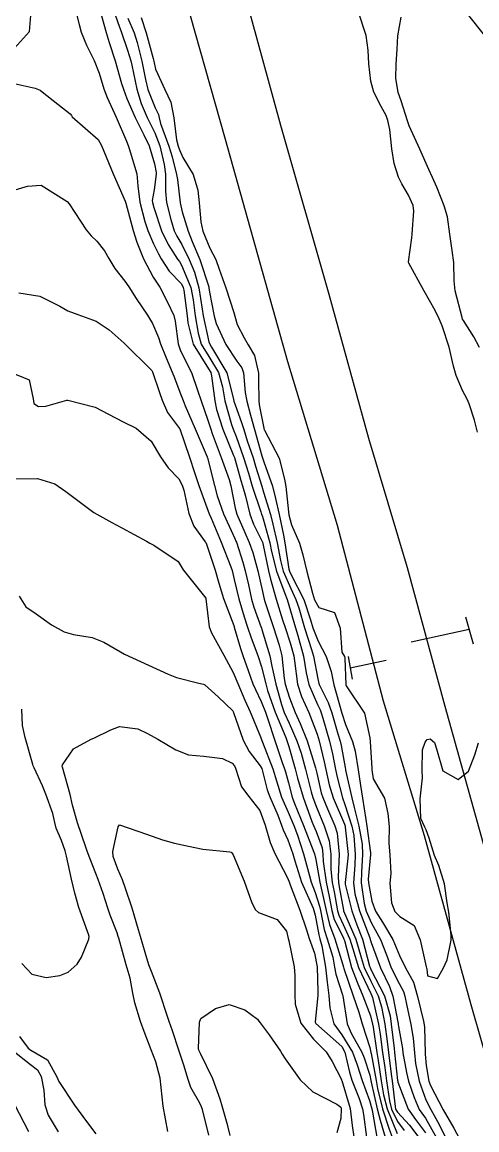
# Model space of a CAD drawing. Header units: metres. Extents: x 298520 to 308411, y 7433745 to 7450750.
# Drawn here: x 298915.9 to 298948.1, y 7449968.8 to 7450047.3 of the extents above; entities that cross this region are included whole.
import ezdxf

# ---------------------------------------------------------------- set-up
doc = ezdxf.new("R2010")
doc.units = ezdxf.units.M
doc.header["$LTSCALE"] = 10
for name, color, linetype in [('Curvas de Nivel 1m', 11, 'Continuous'), ('Curvas de Nivel 5m', 15, 'Continuous'), ('Linha Férrea', 251, 'TRACKS'), ('Pórtico', 62, 'Continuous')]:
    doc.layers.add(name, color=color, linetype=linetype)
doc.linetypes.add('TRACKS', pattern='A,0.15,[130,ltypeshp.shx,S=0.25,R=0,X=0,Y=0],0.15', length=0.3)

msp = doc.modelspace()

# ---------------------------------------------------------------- linework, layer by layer
at = {"layer": 'Curvas de Nivel 1m', "flags": 128}
for points, elevation in [([(298921.439, 7450048.121), (298921.898, 7450046.525), (298922.117, 7450045.822), (298922.523, 7450044.519), (298922.975, 7450042.918), (298923.111, 7450042.513), (298923.366, 7450041.845), (298923.938, 7450040.504), (298924.561, 7450039.271), (298924.929, 7450038.494), (298925.31, 7450037.228), (298925.432, 7450036.616), (298925.439, 7450036.488), (298925.292, 7450035.371), (298925.161, 7450034.615), (298925.17, 7450034.491), (298925.277, 7450034.119), (298925.814, 7450032.482), (298926.273, 7450031.505), (298926.953, 7450030.464), (298927.077, 7450030.308), (298927.229, 7450030.055), (298927.878, 7450028.453), (298928.054, 7450027.598), (298928.203, 7450026.45), (298928.399, 7450025.219), (298928.62, 7450024.445), (298929.15, 7450023.579), (298929.853, 7450022.433), (298930.126, 7450021.427), (298930.296, 7450020.428), (298930.771, 7450018.749), (298930.884, 7450018.422), (298931.085, 7450017.9), (298931.623, 7450016.412), (298931.958, 7450015.312), (298932.234, 7450014.402), (298932.841, 7450012.567), (298932.894, 7450012.392), (298932.927, 7450012.306), (298933.01, 7450012.084), (298933.478, 7450010.385), (298933.603, 7450009.768), (298933.94, 7450008.38), (298934.54, 7450006.783), (298934.695, 7450006.372), (298934.935, 7450005.568), (298935.293, 7450004.366), (298935.456, 7450003.823), (298935.853, 7450002.36), (298936.06, 7450001.184), (298936.248, 7450000.356), (298936.859, 7449998.934), (298937.051, 7449998.543), (298937.116, 7449998.346), (298937.234, 7449997.958), (298937.706, 7449996.337), (298937.92, 7449995.439), (298938.137, 7449994.33), (298938.251, 7449993.782), (298938.62, 7449992.322), (298938.776, 7449991.858), (298939.283, 7449990.315), (298939.414, 7449989.646), (298939.513, 7449988.312), (298939.483, 7449987.551), (298939.406, 7449986.313), (298939.483, 7449985.524), (298939.813, 7449984.309), (298940.549, 7449982.416), (298940.591, 7449982.301), (298940.66, 7449982.08), (298941.316, 7449980.293), (298941.936, 7449978.971), (298942.195, 7449978.284), (298942.556, 7449976.307), (298942.558, 7449976.28), (298942.581, 7449976.117), (298942.856, 7449974.566), (298942.903, 7449974.275), (298943.145, 7449972.867), (298943.293, 7449972.269), (298943.699, 7449971.089), (298944.055, 7449970.257), (298944.245, 7449969.989), (298944.507, 7449969.633), (298945.269, 7449968.242)], 739), ([(298922.277, 7450048.522), (298922.722, 7450047.225), (298922.982, 7450046.514), (298923.411, 7450045.276), (298923.64, 7450044.508), (298923.706, 7450044.2), (298924.072, 7450042.503), (298924.382, 7450041.481), (298924.792, 7450040.496), (298925.337, 7450039.414), (298925.695, 7450038.484), (298926.01, 7450037.18), (298926.1, 7450036.478), (298926.1, 7450035.286), (298926.16, 7450034.477), (298926.462, 7450033.275), (298926.716, 7450032.468), (298926.889, 7450032.105), (298927.243, 7450031.516), (298927.777, 7450030.455), (298928.135, 7450029.539), (298928.46, 7450028.448), (298928.697, 7450026.938), (298928.769, 7450026.444), (298929.165, 7450024.604), (298929.224, 7450024.439), (298929.352, 7450024.246), (298930.429, 7450022.427), (298930.892, 7450020.646), (298930.932, 7450020.422), (298931.108, 7450019.883), (298931.507, 7450018.823), (298931.631, 7450018.412), (298931.874, 7450017.615), (298932.294, 7450016.402), (298932.475, 7450015.816), (298932.901, 7450014.392), (298933.037, 7450013.971), (298933.523, 7450012.385), (298933.698, 7450011.691), (298933.998, 7450010.38), (298934.223, 7450009.136), (298934.413, 7450008.376), (298934.954, 7450007.141), (298935.324, 7450006.366), (298935.523, 7450005.778), (298935.924, 7450004.36), (298936.436, 7450002.818), (298936.567, 7450002.353), (298936.877, 7450000.755), (298936.947, 7450000.422), (298936.978, 7450000.348), (298937.598, 7449999.076), (298937.857, 7449998.335), (298938.296, 7449996.862), (298938.458, 7449996.325), (298938.525, 7449996.029), (298938.804, 7449994.459), (298938.829, 7449994.32), (298938.838, 7449994.284), (298939.285, 7449992.315), (298939.452, 7449991.634), (298939.788, 7449990.31), (298940.005, 7449989.043), (298940.04, 7449988.307), (298939.961, 7449987.061), (298939.952, 7449986.308), (298940.144, 7449984.85), (298940.295, 7449984.304), (298940.674, 7449983.458), (298941.312, 7449982.294), (298941.736, 7449981.2), (298942.065, 7449980.286), (298942.622, 7449979.172), (298942.941, 7449978.6), (298943.044, 7449978.274), (298943.161, 7449977.715), (298943.469, 7449976.267), (298943.614, 7449975.305), (298943.712, 7449974.263), (298943.797, 7449973.504), (298944.039, 7449972.258), (298944.523, 7449970.941), (298944.868, 7449970.246), (298945.341, 7449969.405), (298945.929, 7449968.236)], 738), ([(298948.182, 7450018.214), (298947.957, 7450019.073), (298947.581, 7450020.223), (298947.436, 7450020.545), (298947.122, 7450021.172), (298946.669, 7450022.235), (298946.477, 7450022.902), (298946.175, 7450024.24), (298945.674, 7450025.749), (298945.469, 7450026.247), (298945.189, 7450026.834), (298944.375, 7450028.258), (298943.322, 7450030.179), (298943.301, 7450030.269), (298943.533, 7450031.984), (298943.552, 7450032.267), (298943.681, 7450033.862), (298943.629, 7450034.267), (298943.29, 7450034.995), (298942.821, 7450035.8), (298942.583, 7450036.281), (298942.268, 7450037.241), (298942.111, 7450038.288), (298941.979, 7450039.654), (298941.84, 7450040.293), (298941.706, 7450040.644), (298941.363, 7450041.282), (298940.839, 7450042.305), (298940.63, 7450043.062), (298940.489, 7450044.309), (298940.443, 7450045.28), (298940.293, 7450046.311), (298939.736, 7450048.021)], 736), ([(298923.433, 7450047.529), (298923.874, 7450046.505), (298924.097, 7450045.823), (298924.421, 7450044.5), (298924.679, 7450043.201), (298924.85, 7450042.495), (298925.36, 7450041.19), (298925.59, 7450040.721), (298925.646, 7450040.486), (298925.746, 7450040.085), (298926.32, 7450038.475), (298926.557, 7450037.713), (298926.883, 7450036.466), (298926.944, 7450036.11), (298927.127, 7450034.462), (298927.273, 7450033.815), (298927.688, 7450032.456), (298927.985, 7450031.714), (298928.516, 7450030.447), (298929.153, 7450028.501), (298929.169, 7450028.44), (298929.208, 7450028.137), (298929.535, 7450026.436), (298929.69, 7450025.923), (298930.368, 7450024.428), (298931.145, 7450023.244), (298931.495, 7450022.772), (298931.61, 7450022.413), (298931.741, 7450021.033), (298931.842, 7450020.409), (298932.111, 7450019.413), (298932.39, 7450018.401), (298932.922, 7450016.535), (298932.969, 7450016.391), (298932.992, 7450016.321), (298933.06, 7450016.118), (298933.667, 7450014.384), (298933.888, 7450013.524), (298934.148, 7450012.379), (298934.448, 7450010.926), (298934.546, 7450010.374), (298934.832, 7450008.513), (298934.869, 7450008.371), (298934.97, 7450008.151), (298935.894, 7450006.36), (298936.361, 7450004.923), (298936.518, 7450004.354), (298936.909, 7450003.411), (298937.467, 7450002.341), (298937.816, 7450001.27), (298938.01, 7450000.333), (298938.197, 7449999.661), (298938.575, 7449998.324), (298938.841, 7449997.522), (298939.335, 7449996.315), (298939.508, 7449995.621), (298939.724, 7449994.311), (298939.901, 7449993.2), (298940.037, 7449992.307), (298940.269, 7449990.796), (298940.348, 7449990.304), (298940.598, 7449988.438), (298940.597, 7449988.301), (298940.444, 7449986.565), (298940.452, 7449986.303), (298940.69, 7449985.016), (298940.953, 7449984.297), (298941.453, 7449983.514), (298942.181, 7449982.285), (298942.646, 7449981.168), (298943.083, 7449980.273), (298943.635, 7449979.277), (298943.928, 7449978.26), (298944.344, 7449976.496), (298944.406, 7449976.253), (298944.421, 7449976.092), (298944.47, 7449974.251), (298944.474, 7449974.163), (298944.554, 7449973.363), (298944.721, 7449972.248), (298944.843, 7449971.942), (298945.75, 7449970.238), (298946.5, 7449968.92), (298946.881, 7449968.226)], 737), ([(298924.361, 7450047.573), (298924.72, 7450046.497), (298925.227, 7450044.669), (298925.266, 7450044.491), (298925.395, 7450043.931), (298926.043, 7450042.48), (298926.473, 7450041.582), (298926.693, 7450040.47), (298926.87, 7450038.927), (298926.991, 7450038.465), (298927.074, 7450038.217), (298927.315, 7450037.665), (298928.052, 7450036.453), (298928.377, 7450035.364), (298928.468, 7450034.448), (298928.588, 7450033.122), (298928.748, 7450032.445), (298929.241, 7450031.249), (298929.645, 7450030.436), (298929.888, 7450029.772), (298930.356, 7450028.429), (298930.929, 7450026.68), (298930.994, 7450026.422), (298931.177, 7450025.835), (298931.65, 7450024.895), (298931.947, 7450024.408), (298932.386, 7450023.636), (298932.672, 7450022.397), (298932.681, 7450021.95), (298932.709, 7450020.396), (298932.758, 7450020.043), (298933.081, 7450018.39), (298933.092, 7450018.36), (298934.145, 7450016.379), (298934.525, 7450014.898), (298934.599, 7450014.374), (298934.804, 7450012.584), (298934.834, 7450012.372), (298935.006, 7450011.665), (298935.569, 7450010.364), (298935.807, 7450009.54), (298936.099, 7450008.359), (298936.499, 7450006.805), (298936.645, 7450006.353), (298936.938, 7450005.811), (298938.045, 7450005.445), (298938.462, 7450004.327), (298938.58, 7450002.642), (298938.757, 7450002.322), (298938.789, 7450002.218), (298938.849, 7450000.32), (298938.852, 7450000.3), (298938.872, 7450000.248), (298940.178, 7449998.307), (298940.556, 7449996.574), (298940.578, 7449996.302), (298940.695, 7449994.41), (298940.702, 7449994.301), (298940.797, 7449993.676), (298941.603, 7449992.292), (298941.839, 7449991.217), (298941.914, 7449990.288), (298941.91, 7449989.119), (298941.981, 7449988.288), (298942.035, 7449986.965), (298941.971, 7449986.287), (298942.085, 7449984.89), (298942.333, 7449984.283), (298942.679, 7449983.913), (298943.686, 7449983.278), (298944.114, 7449982.258), (298944.533, 7449980.353), (298944.578, 7449980.251), (298944.588, 7449980.207), (298944.628, 7449979.721), (298945.337, 7449979.532), (298945.735, 7449980.239), (298946.027, 7449980.852), (298946.302, 7449982.234), (298946.303, 7449982.597), (298946.144, 7449984.235), (298946.032, 7449984.895), (298945.844, 7449986.239), (298945.441, 7449987.524), (298945.134, 7449988.246), (298944.745, 7449989.459), (298944.547, 7449990.049), (298944.441, 7449990.255), (298944.159, 7449990.862), (298944.119, 7449992.26), (298944.282, 7449993.742), (298944.268, 7449994.258), (298944.285, 7449995.725), (298944.475, 7449996.255), (298944.618, 7449996.461), (298944.827, 7449996.493), (298945.126, 7449996.247), (298945.279, 7449995.785), (298945.722, 7449994.241), (298946.797, 7449993.63), (298947.532, 7449994.219), (298947.976, 7449995.374), (298948.239, 7449996.209)], 736), ([(298948.329, 7450024.213), (298947.928, 7450024.976), (298947.182, 7450026.118), (298947.122, 7450026.231), (298947.083, 7450026.332), (298946.593, 7450028.236), (298946.52, 7450028.93), (298946.502, 7450030.237), (298946.394, 7450031.086), (298946.221, 7450032.24), (298946.053, 7450033.46), (298945.822, 7450034.245), (298945.296, 7450035.558), (298944.992, 7450036.253), (298944.741, 7450036.823), (298944.099, 7450038.262), (298943.347, 7450039.908), (298943.22, 7450040.272), (298942.769, 7450041.681), (298942.567, 7450042.282), (298942.387, 7450043.286), (298942.425, 7450044.285), (298942.48, 7450045.35), (298942.549, 7450046.283), (298942.769, 7450047.613)], 737), ([(298947.439, 7450047.848), (298948.742, 7450046.207)], 737), ([(298915.377, 7450042.897), (298916.865, 7450042.588), (298917.225, 7450042.436), (298917.37, 7450042.324), (298918.484, 7450041.446), (298919.355, 7450040.76), (298919.431, 7450040.636), (298919.492, 7450040.558), (298921.329, 7450038.933), (298921.555, 7450038.528), (298921.729, 7450038.116), (298922.397, 7450036.519), (298923.23, 7450034.564), (298923.254, 7450034.51), (298923.282, 7450034.424), (298923.796, 7450032.505), (298924.067, 7450031.68), (298924.537, 7450030.497), (298925.22, 7450029.19), (298925.502, 7450028.772), (298925.698, 7450028.483), (298926.247, 7450027.424), (298926.681, 7450026.468), (298926.784, 7450026.071), (298926.985, 7450024.463), (298927.156, 7450023.967), (298927.929, 7450022.452), (298928.368, 7450021.2), (298928.615, 7450020.445), (298929.099, 7450019.057), (298929.294, 7450018.438), (298929.403, 7450018.122), (298930.029, 7450016.43), (298930.599, 7450014.873), (298930.729, 7450014.423), (298931.019, 7450012.844), (298931.142, 7450012.418), (298931.702, 7450011.111), (298932.014, 7450010.405), (298932.272, 7450009.687), (298932.626, 7450008.395), (298932.951, 7450006.932), (298933.069, 7450006.389), (298933.115, 7450006.215), (298933.726, 7450004.382), (298934.143, 7450003.145), (298934.323, 7450002.376), (298934.485, 7450000.768), (298934.559, 7450000.373), (298934.863, 7449999.408), (298935.272, 7449998.366), (298935.623, 7449997.581), (298936.13, 7449996.357), (298936.705, 7449994.45), (298936.73, 7449994.351), (298936.8, 7449994.063), (298937.123, 7449992.682), (298937.226, 7449992.343), (298937.558, 7449991.551), (298938.077, 7449990.33), (298938.235, 7449989.815), (298938.374, 7449988.325), (298938.305, 7449986.73), (298938.339, 7449986.325), (298938.395, 7449986.02), (298938.683, 7449984.361), (298938.689, 7449984.32), (298939.56, 7449982.311), (298939.942, 7449981.009), (298940.156, 7449980.305), (298940.623, 7449979.345), (298941.145, 7449978.295), (298941.379, 7449977.515), (298941.611, 7449976.29), (298941.789, 7449975.07), (298941.882, 7449974.287), (298942.074, 7449972.758), (298942.132, 7449972.284), (298942.346, 7449970.452), (298942.384, 7449970.281), (298942.511, 7449970.053), (298943.373, 7449969.138), (298944.035, 7449968.257)], 741), ([(298915.29, 7450035.32), (298916.332, 7450035.634), (298917.294, 7450035.698), (298919.13, 7450034.562), (298919.28, 7450034.387), (298920.478, 7450032.542), (298920.845, 7450032.132), (298921.245, 7450031.749), (298921.777, 7450031.07), (298922.079, 7450030.527), (298922.507, 7450029.802), (298923.217, 7450028.903), (298923.493, 7450028.507), (298924.026, 7450027.676), (298924.82, 7450026.494), (298925.177, 7450025.911), (298925.597, 7450024.913), (298925.743, 7450024.481), (298926.137, 7450023.487), (298926.574, 7450022.468), (298926.727, 7450022.064), (298927.119, 7450021.045), (298927.333, 7450020.458), (298927.491, 7450020.075), (298928.2, 7450018.449), (298929.045, 7450016.459), (298929.05, 7450016.44), (298929.063, 7450016.401), (298929.567, 7450014.435), (298929.75, 7450013.715), (298930.2, 7450012.428), (298930.996, 7450010.681), (298931.08, 7450010.505), (298931.116, 7450010.418), (298931.572, 7450009.004), (298931.735, 7450008.409), (298931.958, 7450007.405), (298932.182, 7450006.401), (298932.355, 7450005.816), (298932.871, 7450004.391), (298932.886, 7450004.354), (298932.922, 7450004.252), (298933.478, 7450002.384), (298933.625, 7450001.649), (298933.892, 7450000.38), (298934.307, 7449998.927), (298934.502, 7449998.374), (298934.841, 7449997.602), (298935.399, 7449996.364), (298935.694, 7449995.481), (298935.995, 7449994.358), (298936.4, 7449992.741), (298936.514, 7449992.353), (298936.773, 7449991.663), (298937.322, 7449990.341), (298937.686, 7449989.279), (298937.806, 7449988.334), (298937.802, 7449987.248), (298937.9, 7449986.332), (298938.035, 7449985.669), (298938.278, 7449984.326), (298938.366, 7449984.011), (298938.673, 7449983.363), (298939.144, 7449982.315), (298939.348, 7449981.618), (298939.745, 7449980.309), (298940.615, 7449978.471), (298940.699, 7449978.299), (298940.738, 7449978.172), (298941.174, 7449976.294), (298941.293, 7449975.575), (298941.463, 7449974.291), (298941.611, 7449973.231), (298941.746, 7449972.288), (298941.937, 7449970.87), (298942.078, 7449970.284), (298942.504, 7449969.391), (298942.984, 7449968.759)], 742), ([(298915.724, 7450028.084), (298917.202, 7450027.847), (298918.607, 7450027.151), (298919.187, 7450026.804), (298919.879, 7450026.553), (298921.178, 7450026.072), (298922.099, 7450025.453), (298923.163, 7450024.51), (298925.134, 7450022.583), (298925.182, 7450022.489), (298925.668, 7450021.032), (298925.851, 7450020.479), (298926.243, 7450019.612), (298927.093, 7450018.477), (298927.104, 7450018.46), (298927.11, 7450018.442), (298927.786, 7450016.453), (298928.135, 7450015.366), (298928.446, 7450014.446), (298929.02, 7450012.892), (298929.195, 7450012.438), (298929.321, 7450012.126), (298930.035, 7450010.43), (298930.711, 7450008.687), (298930.801, 7450008.422), (298930.963, 7450007.774), (298931.286, 7450006.415), (298931.661, 7450005.14), (298931.898, 7450004.405), (298932.159, 7450003.645), (298932.637, 7450002.394), (298932.891, 7450001.605), (298933.194, 7450000.387), (298933.322, 7449999.931), (298933.866, 7449998.38), (298934.599, 7449996.6), (298934.685, 7449996.371), (298934.819, 7449995.951), (298935.276, 7449994.365), (298935.443, 7449993.717), (298935.828, 7449992.36), (298936.455, 7449990.655), (298936.574, 7449990.352), (298936.749, 7449989.928), (298937.174, 7449988.78), (298937.239, 7449988.342), (298937.26, 7449987.807), (298937.464, 7449986.339), (298937.681, 7449985.324), (298937.867, 7449984.332), (298938.043, 7449983.696), (298938.664, 7449982.454), (298938.727, 7449982.319), (298938.755, 7449982.226), (298939.267, 7449980.314), (298939.668, 7449979.264), (298940.068, 7449978.305), (298940.592, 7449976.877), (298940.752, 7449976.298), (298940.79, 7449976.089), (298941.046, 7449974.295), (298941.136, 7449973.716), (298941.368, 7449972.292), (298941.517, 7449971.301), (298941.771, 7449970.287), (298942.496, 7449968.542)], 743), ([(298915.132, 7450022.473), (298916.449, 7450021.913), (298916.732, 7450020.586), (298916.768, 7450020.243), (298917.108, 7450020.043), (298917.614, 7450020.068), (298919.112, 7450020.479), (298919.185, 7450020.487), (298921.107, 7450019.988), (298922.06, 7450019.483), (298923.097, 7450018.943), (298924.024, 7450018.501), (298925.079, 7450017.587), (298925.742, 7450016.48), (298926.281, 7450015.698), (298927.047, 7450014.908), (298927.281, 7450014.458), (298927.381, 7450014.113), (298927.747, 7450012.453), (298928.101, 7450011.551), (298928.911, 7450010.441), (298928.946, 7450010.394), (298928.991, 7450010.294), (298929.606, 7450008.434), (298929.865, 7450007.525), (298930.205, 7450006.427), (298930.924, 7450004.528), (298930.952, 7450004.448), (298930.961, 7450004.419), (298931.395, 7450002.9), (298931.56, 7450002.41), (298931.949, 7450001.342), (298932.284, 7450000.399), (298932.463, 7449999.991), (298932.861, 7449999.155), (298933.168, 7449998.387), (298933.341, 7449997.89), (298933.823, 7449996.38), (298934.357, 7449994.825), (298934.526, 7449994.373), (298934.589, 7449994.161), (298934.793, 7449993.389), (298935.069, 7449992.367), (298935.231, 7449991.911), (298935.865, 7449990.359), (298936.604, 7449988.481), (298936.645, 7449988.351), (298936.727, 7449987.964), (298937.025, 7449986.345), (298937.334, 7449984.985), (298937.459, 7449984.338), (298937.7, 7449983.361), (298938.073, 7449982.329), (298938.636, 7449980.494), (298938.684, 7449980.319), (298938.71, 7449980.241), (298939.373, 7449978.312), (298939.772, 7449977.132), (298940.024, 7449976.306), (298940.566, 7449974.649), (298940.634, 7449974.299), (298940.655, 7449974.206), (298940.999, 7449972.295), (298941.095, 7449971.734), (298941.444, 7449970.291), (298941.929, 7449968.855), (298942.13, 7449968.284)], 744), ([(298915.733, 7450006.598), (298916.204, 7450005.859), (298916.931, 7450005.347), (298918.028, 7450004.569), (298918.918, 7450004.068), (298919.572, 7450003.898), (298920.914, 7450003.682), (298921.724, 7450003.341), (298922.904, 7450002.659), (298923.204, 7450002.507), (298924.891, 7450001.715), (298926.283, 7450001.075), (298926.879, 7450000.854), (298928.465, 7450000.446), (298928.792, 7450000.361), (298928.872, 7450000.318), (298929.819, 7449999.475), (298930.854, 7449998.481), (298930.878, 7449998.445), (298930.887, 7449998.419), (298930.915, 7449998.356), (298931.591, 7449996.408), (298932.009, 7449995.596), (298932.805, 7449994.599), (298932.902, 7449994.389), (298933.292, 7449992.897), (298933.47, 7449992.39), (298934.041, 7449991.104), (298934.307, 7449990.377), (298934.425, 7449990.05), (298934.743, 7449989.351), (298935.098, 7449988.366), (298935.239, 7449987.852), (298935.71, 7449986.36), (298936.536, 7449984.5), (298936.602, 7449984.351), (298936.68, 7449984.02), (298936.941, 7449982.621), (298937.016, 7449982.345), (298937.166, 7449981.831), (298937.416, 7449980.338), (298937.547, 7449979.261), (298937.663, 7449978.334), (298937.724, 7449977.453), (298938.017, 7449976.329), (298938.581, 7449975.543), (298939.334, 7449974.312), (298939.654, 7449973.414), (298940.015, 7449972.308), (298940.522, 7449970.891), (298940.688, 7449970.298), (298940.738, 7449970.07), (298941.048, 7449968.294)], 746), ([(298915.932, 7449980.597), (298916.625, 7449979.846), (298917.652, 7449979.603), (298918.625, 7449979.743), (298919.205, 7449979.976), (298919.833, 7449980.548), (298920.15, 7449981.035), (298920.659, 7449982.311), (298920.688, 7449982.514), (298920.681, 7449982.54), (298920.678, 7449982.555), (298920.664, 7449982.602), (298919.953, 7449984.547), (298919.685, 7449985.563), (298919.443, 7449986.553), (298919.088, 7449988.198), (298919, 7449988.557), (298918.74, 7449989.292), (298918.362, 7449990.178), (298918.272, 7449990.567), (298918.112, 7449991.221), (298917.622, 7449992.577), (298917.388, 7449993.18), (298916.801, 7449994.446), (298916.74, 7449994.591), (298916.708, 7449994.687), (298916.162, 7449996.597), (298915.981, 7449997.453), (298915.921, 7449998.594)], 746), ([(298926.265, 7449968.702), (298925.933, 7449970.476), (298925.858, 7449971.141), (298925.706, 7449972.478), (298925.408, 7449973.628), (298925.079, 7449974.485), (298924.582, 7449975.767), (298924.315, 7449976.494), (298923.914, 7449977.808), (298923.791, 7449978.498), (298923.583, 7449979.541), (298923.305, 7449980.503), (298922.789, 7449982.381), (298922.754, 7449982.509), (298922.665, 7449982.75), (298922.168, 7449984.008), (298922.007, 7449984.52), (298921.674, 7449985.55), (298921.324, 7449986.531), (298921.158, 7449986.974), (298920.728, 7449988.052), (298920.543, 7449988.542), (298920.446, 7449988.833), (298919.864, 7449990.549), (298919.511, 7449991.813), (298919.358, 7449992.554), (298918.802, 7449994.505), (298918.788, 7449994.546), (298918.804, 7449994.668), (298919.584, 7449995.784), (298920.822, 7449996.469), (298921.016, 7449996.537), (298922.222, 7449997.129), (298922.836, 7449997.365), (298924.126, 7449997.205), (298924.829, 7449996.882), (298925.561, 7449996.483), (298926.815, 7449995.713), (298927.72, 7449995.364), (298928.811, 7449995.268), (298930.137, 7449995.1), (298930.807, 7449994.786), (298930.97, 7449994.583), (298931.045, 7449994.416), (298931.484, 7449993.104), (298931.982, 7449992.408), (298932.768, 7449991.425), (298933.153, 7449990.394), (298933.503, 7449989.151), (298933.839, 7449988.383), (298934.708, 7449986.701), (298934.835, 7449986.369), (298934.908, 7449986.161), (298935.594, 7449984.361), (298936.062, 7449982.964), (298936.263, 7449982.354), (298936.647, 7449981.311), (298936.818, 7449980.347), (298936.878, 7449978.609), (298936.869, 7449978.346), (298936.683, 7449976.438), (298936.726, 7449976.348), (298938.569, 7449974.706), (298938.792, 7449974.318), (298939.12, 7449972.893), (298939.288, 7449972.319), (298939.803, 7449971.032), (298940.026, 7449970.307), (298940.096, 7449969.893), (298940.328, 7449968.302)], 747), ([(298929.16, 7449968.433), (298928.709, 7449970.24), (298928.651, 7449970.439), (298928.517, 7449970.711), (298927.897, 7449971.813), (298927.685, 7449972.453), (298927.421, 7449973.327), (298927.041, 7449974.463), (298926.583, 7449975.817), (298926.349, 7449976.472), (298926.231, 7449976.839), (298925.693, 7449978.479), (298925.096, 7449980.018), (298924.918, 7449980.487), (298924.646, 7449981.372), (298924.321, 7449982.493), (298924.193, 7449982.97), (298923.737, 7449984.499), (298923.236, 7449985.973), (298923.056, 7449986.507), (298922.72, 7449987.26), (298922.388, 7449988.173), (298922.356, 7449988.516), (298922.751, 7449990.275), (298922.85, 7449990.411), (298924.745, 7449989.742), (298925.882, 7449989.338), (298926.739, 7449989.117), (298927.281, 7449989.004), (298928.735, 7449988.682), (298930.653, 7449988.501), (298930.733, 7449988.469), (298930.785, 7449988.419), (298930.873, 7449988.276), (298931.661, 7449986.41), (298932.212, 7449984.88), (298932.465, 7449984.402), (298932.681, 7449984.196), (298933.994, 7449983.698), (298934.668, 7449982.878), (298934.786, 7449982.369), (298934.825, 7449982.204), (298935.206, 7449980.364), (298935.256, 7449979.735), (298935.257, 7449978.364), (298935.263, 7449977.707), (298935.663, 7449976.359), (298936.576, 7449975.233), (298937.455, 7449974.337), (298937.885, 7449973.659), (298938.543, 7449972.385), (298938.553, 7449972.339), (298938.564, 7449972.309), (298939.157, 7449970.32), (298939.31, 7449969.127), (298939.424, 7449968.316)], 748), ([(298930.67, 7449968.418), (298930.5, 7449969.088), (298930.133, 7449970.424), (298929.97, 7449970.977), (298929.449, 7449972.431), (298928.561, 7449974.211), (298928.489, 7449974.368), (298928.462, 7449974.442), (298928.438, 7449974.568), (298928.501, 7449976.441), (298928.596, 7449976.701), (298929.635, 7449977.397), (298930.606, 7449977.695), (298931.703, 7449977.308), (298932.595, 7449976.654), (298932.711, 7449976.515), (298932.79, 7449976.397), (298933.422, 7449975.546), (298934.23, 7449974.375), (298934.356, 7449974.168), (298934.558, 7449973.848), (298935.625, 7449972.359), (298936.53, 7449971.505), (298938.21, 7449970.64), (298938.514, 7449970.41), (298938.536, 7449970.33), (298938.506, 7449969.622), (298938.226, 7449968.603)], 749), ([(298915.751, 7449975.422), (298916.374, 7449974.592), (298916.562, 7449974.46), (298917.748, 7449973.766), (298918.412, 7449972.562), (298918.538, 7449972.238), (298919.654, 7449970.549), (298920.502, 7449969.408), (298921.169, 7449968.533)], 747), ([(298915.086, 7449974.605), (298916.551, 7449973.439), (298917.027, 7449973.062), (298917.295, 7449972.579), (298917.475, 7449971.63), (298917.56, 7449970.574), (298917.792, 7449969.857), (298918.494, 7449968.664)], 748), ([(298915.406, 7449970.601), (298916.396, 7449968.689)], 749)]:
    msp.add_lwpolyline(points, dxfattribs=dict(at, elevation=elevation))
at = {"layer": 'Curvas de Nivel 5m', "flags": 128}
for points, elevation in [([(298919.613, 7450048.557), (298919.974, 7450047.097), (298920.137, 7450046.549), (298920.499, 7450045.629), (298921.038, 7450044.535), (298921.39, 7450043.65), (298921.732, 7450042.526), (298921.967, 7450041.924), (298922.599, 7450040.518), (298923.328, 7450038.822), (298923.451, 7450038.509), (298923.532, 7450038.297), (298924.059, 7450036.502), (298924.129, 7450035.667), (298924.274, 7450034.5), (298924.628, 7450033.131), (298924.838, 7450032.494), (298925.244, 7450031.555), (298925.596, 7450030.845), (298925.789, 7450030.482), (298926.363, 7450029.612), (298927.216, 7450028.725), (298927.356, 7450028.459), (298927.399, 7450028.269), (298927.616, 7450026.456), (298927.668, 7450025.965), (298928.048, 7450024.451), (298929.137, 7450022.693), (298929.293, 7450022.438), (298929.356, 7450022.213), (298929.584, 7450020.435), (298929.714, 7450019.826), (298930.154, 7450018.429), (298930.911, 7450016.576), (298930.977, 7450016.421), (298931.06, 7450016.158), (298931.433, 7450014.8), (298931.552, 7450014.412), (298931.752, 7450013.689), (298932.06, 7450012.404), (298932.317, 7450011.711), (298932.976, 7450010.39), (298932.992, 7450010.327), (298933.386, 7450008.386), (298933.533, 7450007.816), (298933.927, 7450006.38), (298934.373, 7450004.931), (298934.564, 7450004.374), (298934.912, 7450003.304), (298935.176, 7450002.367), (298935.231, 7450002.034), (298935.442, 7450000.364), (298935.724, 7449999.502), (298936.229, 7449998.356), (298936.83, 7449996.831), (298936.98, 7449996.348), (298937.33, 7449994.864), (298937.443, 7449994.34), (298937.687, 7449993.232), (298937.965, 7449992.332), (298938.755, 7449990.462), (298938.807, 7449990.319), (298938.819, 7449990.252), (298939.013, 7449988.317), (298939.005, 7449988.041), (298938.807, 7449986.319), (298938.813, 7449986.207), (298939.279, 7449984.314), (298939.645, 7449983.338), (298940.041, 7449982.306), (298940.535, 7449980.401), (298940.569, 7449980.301), (298940.632, 7449980.168), (298941.594, 7449978.29), (298941.983, 7449976.895), (298942.071, 7449976.285), (298942.276, 7449974.573), (298942.304, 7449974.283), (298942.522, 7449972.301), (298942.527, 7449972.28), (298942.541, 7449972.179), (298943.279, 7449970.269), (298943.79, 7449969.545), (298944.496, 7449968.606)], 740), ([(298915.411, 7450045.408), (298916.461, 7450046.594), (298916.562, 7450047.721)], 740), ([(298915.359, 7450014.918), (298917.046, 7450014.929), (298918.255, 7450014.568), (298919.037, 7450014.014), (298921.013, 7450012.54), (298922.295, 7450011.81), (298923.002, 7450011.435), (298924.749, 7450010.492), (298924.992, 7450010.354), (298925.272, 7450010.205), (298926.979, 7450009.048), (298927.203, 7450008.694), (298927.344, 7450008.464), (298928.943, 7450006.468), (298928.956, 7450006.44), (298928.959, 7450006.424), (298929.19, 7450004.437), (298929.339, 7450004.015), (298930.22, 7450002.427), (298930.884, 7450001.188), (298931.212, 7450000.415), (298931.699, 7449999.245), (298932.09, 7449998.401), (298932.827, 7449996.632), (298932.907, 7449996.389), (298932.955, 7449996.255), (298933.682, 7449994.381), (298933.945, 7449993.534), (298934.315, 7449992.377), (298934.767, 7449991.312), (298935.177, 7449990.366), (298935.441, 7449989.668), (298935.854, 7449988.359), (298936.276, 7449986.788), (298936.414, 7449986.353), (298936.696, 7449985.617), (298936.991, 7449984.65), (298937.054, 7449984.344), (298937.333, 7449983.003), (298937.545, 7449982.337), (298937.929, 7449981.045), (298938.055, 7449980.329), (298938.139, 7449979.838), (298938.613, 7449978.377), (298938.636, 7449978.32), (298938.643, 7449978.289), (298938.954, 7449976.316), (298939.232, 7449975.665), (298939.989, 7449974.306), (298940.159, 7449973.906), (298940.547, 7449972.691), (298940.637, 7449972.299), (298940.659, 7449972.181), (298941.086, 7449970.294), (298941.292, 7449969.505), (298941.635, 7449968.289)], 745)]:
    msp.add_lwpolyline(points, dxfattribs=dict(at, elevation=elevation))
at = {"layer": 'Linha Férrea', "flags": 128}
for points in [[(298729.261, 7450749.95), (298734.809, 7450730.65), (298742.343, 7450703.451), (298750.119, 7450676.237), (298757.889, 7450649.199), (298765.189, 7450623.712), (298769.985, 7450606.424), (298776.494, 7450583.287), (298783.055, 7450560.248), (298788.164, 7450542.214), (298793.821, 7450521.584), (298798.125, 7450506.606), (298804.386, 7450484.418), (298809.295, 7450466.837), (298814.551, 7450448.858), (298819.559, 7450431.225), (298826.267, 7450408.649), (298831.926, 7450389.314), (298837.135, 7450370.779), (298842.092, 7450352.398), (298847.802, 7450331.823), (298852.149, 7450316.412), (298858.34, 7450294.769), (298862.969, 7450278.965), (298867.952, 7450260.088), (298870.924, 7450249.95), (298873.722, 7450238.982), (298878.355, 7450222.697), (298882.025, 7450210.358), (298885.603, 7450197.651), (298890.189, 7450181.049), (298894.637, 7450166.006), (298898.995, 7450149.812), (298904.361, 7450131.79), (298908.122, 7450117.709), (298911.93, 7450103.946), (298916.104, 7450089.039), (298920.554, 7450073.399), (298923.212, 7450064.319), (298926.468, 7450052.577), (298930.321, 7450038.956), (298934.723, 7450023.223), (298938.252, 7450011.622), (298941.509, 7449999.193), (298944.399, 7449989.651), (298947.701, 7449977.682), (298952.335, 7449961.49), (298956.967, 7449946.581), (298961.92, 7449929.017), (298965.909, 7449915.258), (298970.082, 7449900.905), (298973.936, 7449887.787), (298977.788, 7449874.853), (298981.549, 7449862.469), (298986.366, 7449847.197), (298989.852, 7449836.37), (298994.575, 7449822.337), (298999.437, 7449807.292), (299004.068, 7449794.269), (299008.7, 7449781.657), (299013.057, 7449770.328), (299018.285, 7449757.718), (299022.322, 7449748.037), (299026.817, 7449737.63), (299031.861, 7449726.852), (299036.814, 7449716.896), (299043.096, 7449705.205), (299047.821, 7449696.534), (299054.335, 7449685.572), (299060.664, 7449675.852), (299069.469, 7449663.104), (299077.541, 7449652.872), (299085.429, 7449643.336), (299089.832, 7449637.784), (299098.728, 7449628.561), (299107.993, 7449618.793), (299117.442, 7449610.031), (299127.077, 7449601.223), (299138.453, 7449591.782), (299150.409, 7449582.651), (299162.779, 7449573.982), (299174.004, 7449567.002), (299185.962, 7449560.295), (299199.698, 7449553.222), (299213.253, 7449547.024), (299227.033, 7449541.5), (299241.999, 7449536.525), (299258.424, 7449531.831), (299277.224, 7449527.814), (299295.935, 7449525.032), (299311.589, 7449523.57), (299326.876, 7449522.883), (299340.975, 7449522.747), (299353.572, 7449523.111), (299369.274, 7449524.069), (299382.826, 7449525.211), (299396.609, 7449526.717), (299414.178, 7449529.501), (299430.969, 7449532.603), (299440.142, 7449534.839), (299451.094, 7449537.487), (299469.666, 7449542.917), (299486.963, 7449547.755), (299510.376, 7449554.83), (299531.414, 7449561.037), (299544.903, 7449564.894), (299559.186, 7449569.068), (299590.197, 7449576.665), (299616.417, 7449582.259), (299645.03, 7449585.805), (299675.251, 7449587.635), (299705.522, 7449586.259), (299732.882, 7449582.825), (299762.581, 7449576.088), (299791.888, 7449566.944), (299816.217, 7449556.896), (299840.774, 7449544.781), (299859.676, 7449534.387), (299878.529, 7449521.308), (299897.376, 7449507.135), (299919.538, 7449486.991), (299927.658, 7449478.626), (299947.133, 7449456.962), (299961.499, 7449437.961), (299971.137, 7449424.784), (299981.869, 7449408.322), (299997.595, 7449383.682), (300016.228, 7449354.96), (300035.864, 7449324.687), (300055.136, 7449295.587), (300073.232, 7449268.397), (300085.868, 7449249.95), (300089.501, 7449244.778), (300101.211, 7449227.647), (300111.197, 7449214.14), (300124.752, 7449194.736), (300135.909, 7449179.759), (300148.296, 7449162.129), (300160.805, 7449144.566), (300173.129, 7449128.481), (300185.523, 7449112.088), (300198.402, 7449095.758), (300207.462, 7449083.98), (300220.094, 7449068.515), (300233.468, 7449051.744), (300246.778, 7449035.349), (300263.478, 7449015.076), (300277.526, 7448998.444), (300292.814, 7448981.501), (300306.688, 7448964.856), (300324.623, 7448944.393), (300340.398, 7448926.517), (300357.9, 7448907.843), (300372.755, 7448891.817), (300392.041, 7448871.054), (300410.717, 7448852.066), (300427.475, 7448834.137), (300439.245, 7448822.858), (300454.898, 7448806.525), (300473.448, 7448788.164), (300493.111, 7448768.808), (300511.705, 7448749.95), (300518.198, 7448743.612), (300525.672, 7448735.984), (300530.889, 7448730.361), (300538.141, 7448723.284), (300543.771, 7448717.624), (300548.924, 7448711.903), (300554.778, 7448706.093), (300562.444, 7448698.573), (300570.483, 7448690.198), (300580.06, 7448680.508), (300590.013, 7448670.628), (300599.102, 7448661.391), (300608.565, 7448651.702), (300616.68, 7448643.32), (300625.581, 7448633.859), (300633.62, 7448625.859), (300641.21, 7448617.858), (300649.582, 7448609.897), (300659.386, 7448599.72), (300667.387, 7448591.231), (300676.098, 7448582.784), (300683.871, 7448574.669), (300691.725, 7448567.153), (300703.33, 7448554.876), (300711.744, 7448546.351), (300718.093, 7448539.767), (300726.506, 7448530.983), (300733.153, 7448523.695), (300741.152, 7448514.418), (300747.426, 7448507.242), (300750.054, 7448504.018), (300758.169, 7448493.99), (300764.854, 7448485.238), (300772.251, 7448475.55), (300781.114, 7448462.855), (300788.178, 7448452.147), (300795.99, 7448439.115), (300802.712, 7448427.661), (300809.137, 7448414.665), (300814.959, 7448402.42), (300819.763, 7448391.601), (300824.722, 7448378.533), (300829.079, 7448366.59), (300833.249, 7448353.858), (300836.592, 7448342.438), (300839.822, 7448330.572), (300842.678, 7448317.912), (300845.758, 7448304.202), (300848.387, 7448291.169), (300849.927, 7448279.903), (300851.843, 7448266.756), (300852.632, 7448254.174), (300852.974, 7448249.95), (300853.718, 7448237.64), (300853.896, 7448226.066), (300854.164, 7448215.145), (300853.836, 7448203.832), (300853.598, 7448192.905), (300852.795, 7448182.25), (300851.991, 7448170.79), (300850.801, 7448159.302), (300849.223, 7448146.768), (300848.151, 7448135.486), (300846.96, 7448124.114), (300845.442, 7448113.546), (300844.222, 7448102.204), (300842.288, 7448090.385), (300840.978, 7448078.33), (300839.608, 7448068.386), (300838.209, 7448056.39), (300836.541, 7448045.166), (300835.023, 7448032.665), (300833.535, 7448020.341), (300832.284, 7448009.205), (300831.094, 7447998.637), (300829.874, 7447985.926), (300828.432, 7447973.713), (300826.546, 7447955.639), (300825.162, 7447943.391), (300824.986, 7447942.247), (300823.836, 7447930.96), (300822.657, 7447919.829), (300821.593, 7447909.075), (300820.243, 7447895.408), (300819.533, 7447885.934), (300818.679, 7447872.07), (300818.298, 7447858.799), (300817.927, 7447851.916), (300817.786, 7447841.862), (300817.933, 7447833.489), (300818.516, 7447815.843), (300820.361, 7447795.876), (300822.449, 7447776.733), (300825.922, 7447758.996), (300827.722, 7447750.217), (300828.687, 7447743.229), (300830.467, 7447731.539), (300833.751, 7447711.152), (300838.977, 7447681.969), (300842.161, 7447664.851), (300846.249, 7447643.566), (300856.898, 7447587.933), (300861.3, 7447564.706), (300863.731, 7447552.015), (300867.081, 7447534.8), (300870.251, 7447518.153), (300879.139, 7447471.406), (300882.717, 7447452.426), (300886.196, 7447433.436), (300890.621, 7447408.952), (300893.065, 7447393.996), (300894.895, 7447382.534), (300896.018, 7447374.923), (300897.056, 7447367.88), (300898.671, 7447355.202), (300899.884, 7447344.173), (300901.155, 7447328.57), (300902.425, 7447306.17), (300902.632, 7447290.927), (300902.643, 7447274.906), (300901.209, 7447249.806), (300899.894, 7447235.454), (300897.424, 7447214.973), (300896.24, 7447207.108, -0.017609), (300893.245, 7447191.067), (300890.79, 7447180.008), (300886.347, 7447162.337), (300883.122, 7447151.267), (300877.521, 7447133.871), (300873.858, 7447123.752), (300865.532, 7447103.056), (300859.822, 7447090.388), (300850.503, 7447071.406), (300846.315, 7447063.106), (300836.805, 7447045.834), (300827.664, 7447031.197), (300815.395, 7447013.014), (300803.069, 7446996.228), (300792.968, 7446983.245), (300781.446, 7446969.292), (300759.63, 7446945.435), (300748.36, 7446933.669), (300737.301, 7446922.447), (300720.178, 7446905.644), (300707.821, 7446893.561), (300697.057, 7446883.028), (300686.376, 7446872.224), (300676.506, 7446862.329), (300660.145, 7446845.845), (300651.989, 7446837.638), (300637.917, 7446823.835), (300624.102, 7446810.419), (300614.955, 7446801.573), (300610.107, 7446796.538), (300599.124, 7446785.64, 0.017844), (300588.776, 7446774.611), (300582.973, 7446768.596), (300572.807, 7446757.15), (300570.635, 7446754.423, -0.018804), (300566.868, 7446749.902, -0.021463), (300565.197, 7446747.771, 0.014089), (300560.744, 7446742.236), (300556.818, 7446737.065), (300549.018, 7446726.402), (300544.903, 7446720.152), (300542.989, 7446717.435), (300540.702, 7446714.014), (300534.516, 7446704.131), (300528.813, 7446694.775), (300525.37, 7446688.688), (300519.775, 7446678.443, 0.017217), (300513.559, 7446666.068), (300510.115, 7446659.471), (300505.35, 7446648.44), (300501.39, 7446638.953, 0.017957), (300498.447, 7446631.125), (300492.383, 7446614.647), (300488.086, 7446600.958), (300484.889, 7446590.082), (300482.448, 7446580.533), (300479.028, 7446566.174), (300474.999, 7446546.195), (300472.245, 7446530.076), (300469.723, 7446510.133), (300467.649, 7446494.09), (300465.343, 7446472.628), (300462.509, 7446448.283), (300460.589, 7446427.75), (300458.173, 7446403.459), (300455.716, 7446377.743), (300453.679, 7446357.578), (300451.179, 7446331.957), (300448.408, 7446302.907), (300446.096, 7446278.461), (300443.948, 7446255.986), (300443.327, 7446249.95), (300441.921, 7446236.026), (300439.714, 7446214.959), (300437.145, 7446189.663), (300434.772, 7446164.489), (300432.986, 7446145.942), (300427.675, 7446092.019), (300425.457, 7446069.071), (300422.052, 7446034.05), (300420.454, 7446017.74), (300416.946, 7445981.751), (300414.159, 7445952.95), (300410.686, 7445916.311), (300408.437, 7445891.812), (300405.718, 7445868.171), (300403.766, 7445842.739), (300401.654, 7445818.651), (300400.337, 7445806.143), (300399.876, 7445801.282), (300399.266, 7445794.558)], [(298905.363, 7450145.031), (298910.207, 7450124.873), (298915.002, 7450108.012), (298921.739, 7450085.266), (298926.98, 7450064.83), (298931.003, 7450051.742), (298934.224, 7450039.953), (298937.65, 7450027.983), (298940.458, 7450017.786), (298943.206, 7450008.624), (298945.866, 7449998.811), (298948.85, 7449988.084), (298952.218, 7449977.183), (298954.849, 7449967.637), (298957.892, 7449956.733), (298961.763, 7449943.848), (298964.896, 7449932.558), (298968.973, 7449920.293), (298972.372, 7449908.382), (298975.8, 7449896.208), (298979.287, 7449884.682), (298982.035, 7449875.079), (298985.463, 7449863.464), (298988.891, 7449853.475), (298994.252, 7449836.792), (298999.642, 7449820.007), (299004.122, 7449806.223), (299009.577, 7449791.55), (299017.072, 7449771.922), (299023.852, 7449755.78), (299031.351, 7449735.099), (299042.615, 7449714.768), (299049.157, 7449702.257), (299057.947, 7449687.795), (299067.128, 7449674.025), (299074.388, 7449663.764), (299083.266, 7449652.271), (299093.226, 7449640.21), (299104.865, 7449628.3), (299116.059, 7449616.929), (299127.188, 7449606.965), (299134.846, 7449600.398), (299146.061, 7449590.999), (299159.8, 7449581.134), (299172.881, 7449572.672), (299188.754, 7449563.553), (299203.487, 7449555.781), (299219.692, 7449548.782), (299229.285, 7449544.979), (299249.695, 7449538.196), (299264.418, 7449534.22), (299286.841, 7449530.183), (299305.276, 7449527.832), (299319.472, 7449527.113), (299340.209, 7449526.73), (299362.575, 7449527.496), (299380.335, 7449528.889), (299402.027, 7449531.43), (299418.393, 7449534.55), (299439.271, 7449538.773), (299455.546, 7449542.61), (299468.219, 7449546.447), (299486.071, 7449551.679), (299502.678, 7449556.429), (299521.873, 7449562.476), (299544.903, 7449569.511), (299558.765, 7449572.874), (299572.65, 7449576.475), (299589.389, 7449580.647), (299603.615, 7449583.903), (299623.713, 7449587.445), (299640.449, 7449589.67), (299657.813, 7449590.983), (299675.925, 7449591.554), (299694.255, 7449591.042), (299708.541, 7449590.126), (299722.182, 7449588.244), (299738.919, 7449585.56), (299759.653, 7449580.821), (299775.25, 7449576.474), (299786.436, 7449572.94), (299797.015, 7449569.282), (299807.003, 7449565.52), (299816.424, 7449561.561), (299823.596, 7449557.979), (299834.148, 7449553.022), (299842.943, 7449548.641), (299850.946, 7449544.045), (299857.58, 7449540.07), (299867.592, 7449534.039), (299879.685, 7449526.144), (299888.765, 7449519.647), (299901.686, 7449509.708), (299911.305, 7449500.703), (299920.635, 7449492.515), (299928.708, 7449484.626), (299935.814, 7449476.733), (299943.925, 7449467.258), (299951.104, 7449459.003), (299957.671, 7449450.784), (299963.484, 7449442.67), (299970.77, 7449432.303), (299976.475, 7449423.904), (299982.432, 7449414.862), (299988.891, 7449404.85), (299995.852, 7449394.443), (300002.312, 7449383.928), (300010.887, 7449370.223), (300018.781, 7449358.239), (300026.569, 7449345.892), (300033.388, 7449335.88), (300041.176, 7449324.037), (300049.358, 7449311.838), (300057.288, 7449299.745), (300065.47, 7449287.364), (300073.508, 7449275.701), (300081.011, 7449264.541), (300090.196, 7449251.298), (300091.164, 7449249.95), (300100.525, 7449236.167), (300109.403, 7449223.951), (300117.162, 7449213.187), (300127.336, 7449198.457), (300139.6, 7449181.446), (300149.952, 7449166.72), (300159.813, 7449153.466), (300168.75, 7449141.382), (300179.779, 7449126.346), (300190.932, 7449112.414), (300203.876, 7449095.222), (300217.308, 7449078.587), (300230.374, 7449062.005), (300242.887, 7449046.162), (300256.877, 7449029.774), (300272.777, 7449010.921), (300288.309, 7448992.868), (300306.303, 7448971.97), (300322.512, 7448953.54), (300337.055, 7448937.024), (300349.196, 7448923.521), (300363.433, 7448907.803), (300372.178, 7448898.27), (300387.649, 7448881.624), (300402.322, 7448866.086), (300417.298, 7448851.105), (300428.763, 7448838.962), (300440.716, 7448827.379), (300454.398, 7448813.148), (300467.461, 7448800.639), (300481.638, 7448785.533), (300502.227, 7448765.254), (300514.06, 7448753.852), (300517.826, 7448749.95), (300528.275, 7448738.976), (300540.783, 7448726.333), (300551.364, 7448715.261), (300568.358, 7448698.083), (300580.431, 7448686.447), (300591.073, 7448675.242), (300605.822, 7448659.996), (300619.827, 7448645.871), (300631.531, 7448633.85), (300641.93, 7448623.388), (300651.196, 7448614.132), (300663.21, 7448601.736), (300675.654, 7448588.967), (300686.366, 7448579.136), (300697.132, 7448567.001), (300714.307, 7448549.82), (300728.065, 7448535.254), (300742.189, 7448519.954), (300754.02, 7448506), (300763.608, 7448493.67), (300772.134, 7448482.969), (300781.594, 7448469.905), (300789.873, 7448457.453), (300798.087, 7448444.138), (300806.367, 7448430.378), (300809.353, 7448423.731), (300815.826, 7448410.715), (300822.176, 7448396.83), (300827.777, 7448382.459), (300832.26, 7448369.325), (300838.297, 7448352.647), (300842.655, 7448335.903), (300846.951, 7448318.72), (300850.061, 7448305.153), (300853.485, 7448286.05), (300855.912, 7448269.922), (300857.341, 7448249.95), (300858.33, 7448231.606), (300857.942, 7448206.205), (300856.925, 7448178.368), (300854.333, 7448156.855), (300851.333, 7448129.708), (300849.095, 7448108.502), (300845.739, 7448085.317), (300843.044, 7448064.17), (300840.396, 7448043.097), (300838.567, 7448030.951), (300837.041, 7448016.016), (300835.11, 7447994.958), (300832.975, 7447975.28), (300830.738, 7447953.623), (300829.108, 7447937.188), (300828.366, 7447933.435), (300827.045, 7447924.743), (300825.629, 7447910.191), (300824.268, 7447895.589), (300822.966, 7447881.617), (300821.953, 7447863.074), (300821.73, 7447846.352), (300821.738, 7447838.346), (300822.298, 7447822.796), (300823.264, 7447806.625), (300824.128, 7447792.391), (300826.211, 7447777.691), (300829.715, 7447760.435), (300831.501, 7447751.07), (300833.495, 7447738.255), (300836.415, 7447720.056), (300862.711, 7447579.549), (300879.787, 7447489.912), (300882.904, 7447473.371), (300886.736, 7447453.399), (300891.84, 7447425.61), (300894.824, 7447408.419), (300897.501, 7447392.308), (300900.259, 7447374.699), (300902.627, 7447356.768), (300903.989, 7447344.999), (300904.86, 7447335.88), (300905.847, 7447322.28), (300906.291, 7447313.022), (300906.573, 7447308.418), (300906.759, 7447298.893), (300906.88, 7447292.725, -0.006984), (300906.844, 7447284.829), (300906.695, 7447276.838), (300906.36, 7447267.883), (300905.744, 7447256.667), (300905.23, 7447249.95), (300904.292, 7447239.525), (300903.012, 7447227.25), (300901.034, 7447212.309), (300899.543, 7447202.921, -0.011988), (300897.909, 7447194.02), (300894.997, 7447180.769), (300891.356, 7447165.387), (300887.457, 7447151.115), (300883.301, 7447137.652), (300876.75, 7447119.219), (300874.099, 7447111.988), (300871.749, 7447106.138, -0.018309), (300868.914, 7447099.764, 0.011681), (300865.826, 7447093.061), (300860.469, 7447081.825), (300851.72, 7447064.422), (300846.208, 7447053.937), (300843.033, 7447048.479), (300836.89, 7447038.137), (300827.206, 7447022.921), (300821.11, 7447014.014), (300814.857, 7447005.089), (300809.628, 7446998.099), (300801.236, 7446986.884), (300791.122, 7446974.407), (300781.425, 7446962.969), (300774.943, 7446955.767), (300762.88, 7446942.762), (300751.299, 7446930.933), (300734.873, 7446914.565), (300727.949, 7446907.628), (300717.868, 7446897.443), (300705.6, 7446885.783), (300698.716, 7446879.048), (300668.127, 7446848.06), (300640.994, 7446821.407), (300627.442, 7446808.23), (300610.345, 7446790.697), (300597.443, 7446778.155), (300592.334, 7446772.486), (300571.229, 7446748.595), (300567.705, 7446744.65), (300564.743, 7446740.8), (300562.62, 7446737.769), (300551.356, 7446722.391), (300544.903, 7446712.981), (300541.869, 7446707.917), (300539.497, 7446704.103, 0.003437), (300530.37, 7446689.205, 0.010632), (300522.744, 7446675.931, 0.016565), (300518.05, 7446666.625, -0.011698), (300511.771, 7446653.868, 0.029635), (300510.132, 7446650.211), (300505.481, 7446638.898), (300500.314, 7446625.471), (300492.316, 7446601.197), (300488.229, 7446587.047), (300485.297, 7446575.185), (300482.347, 7446562.473), (300481.087, 7446556.089, 0.004599), (300479.148, 7446545.763), (300476.443, 7446530.265), (300474.645, 7446518.085), (300472.755, 7446502.987), (300471.297, 7446490.618), (300469.17, 7446472.092), (300467.901, 7446459.793), (300466.767, 7446449.806), (300465.445, 7446435.701), (300463.191, 7446412.592), (300462.659, 7446405.266), (300461.606, 7446397.228), (300459.608, 7446375.419), (300458.167, 7446361.3), (300456.938, 7446349.283), (300454.601, 7446324.341), (300452.383, 7446301.27), (300450.408, 7446280.731), (300448.612, 7446261.944), (300447.444, 7446249.79), (300445.943, 7446235.321), (300443.682, 7446213.965), (300443.009, 7446207.561), (300441.275, 7446189.511), (300439.198, 7446168.049), (300436.473, 7446140.607), (300434.029, 7446115.856), (300431.015, 7446085.098), (300427.797, 7446052.837), (300425.199, 7446025.415), (300423.636, 7446009.727), (300422.457, 7445994.573), (300421.615, 7445989.53), (300419.286, 7445963.664), (300415.807, 7445928.192), (300414.69, 7445917.527), (300413.782, 7445904.921), (300412.247, 7445888.391), (300411.949, 7445886.157), (300411.266, 7445881.618), (300410.692, 7445876.189), (300409.038, 7445857.286), (300407.606, 7445838.578), (300405.212, 7445812.517), (300404.532, 7445804.524), (300403.437, 7445794.141)]]:
    msp.add_lwpolyline(points, format="xyb", dxfattribs=at)
at = {"layer": 'Pórtico'}
for points in [[(298947.322, 7450005.129), (298947.872, 7450003.228)], [(298947.576, 7450004.254), (298943.473, 7450003.355)], [(298939.02, 7450002.319), (298939.315, 7450000.724)], [(298939.168, 7450001.517), (298941.718, 7450002.078)]]:
    msp.add_lwpolyline(points, dxfattribs=at)

doc.saveas('drawing.dxf')
